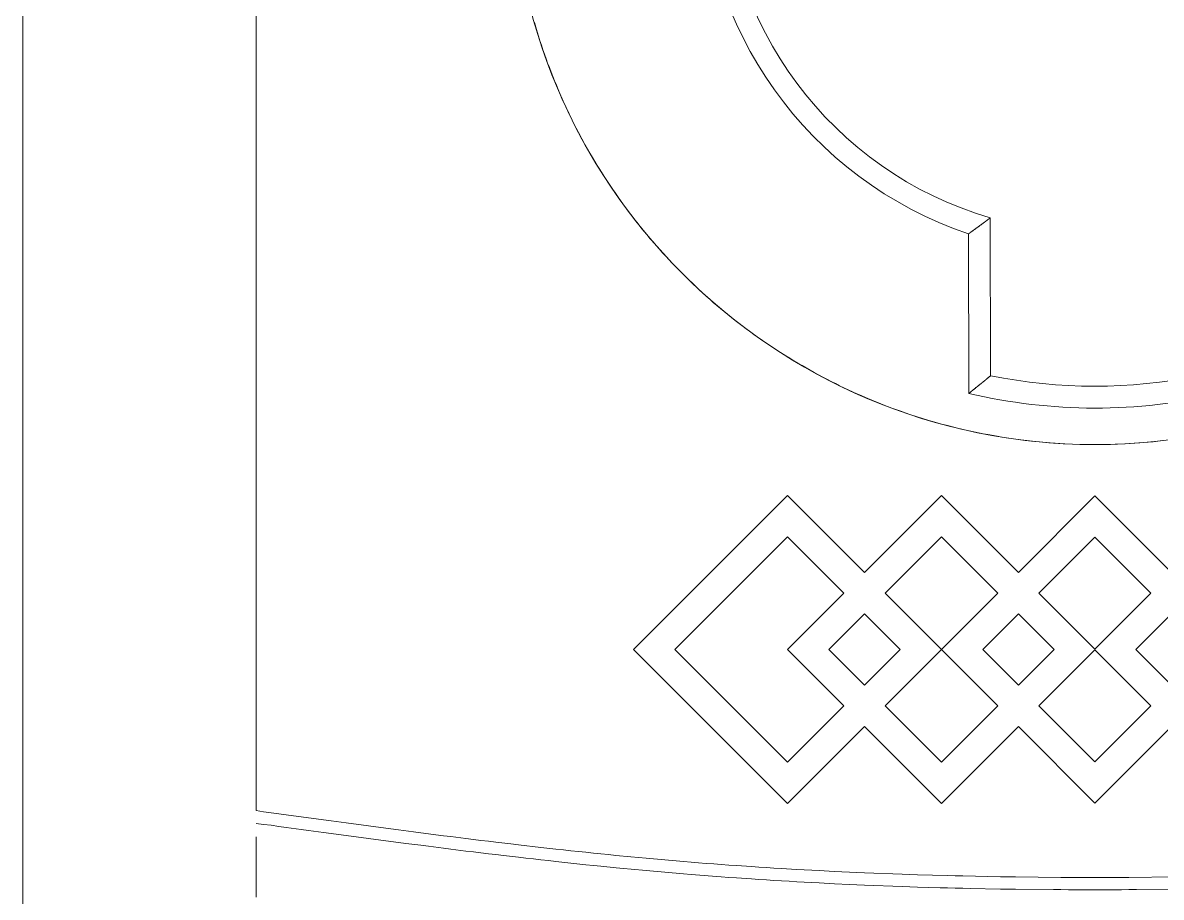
# Model space of a CAD drawing. Header units: millimetres. Extents: x 0 to 1975, y 0 to 1358.
# Drawn here: x 1084.25 to 1099.86, y 653.27 to 665.25 of the extents above; entities that cross this region are included whole.
import ezdxf

# ---------------------------------------------------------------- set-up
doc = ezdxf.new("R2010")
doc.units = ezdxf.units.MM
doc.layers.add('KASTEN', color=1, linetype='Continuous', lineweight=5)

msp = doc.modelspace()

# ---------------------------------------------------------------- linework, layer by layer
at = {"layer": 'KASTEN', "linetype": 'Continuous', "ltscale": 4}
for p, q in [((1084.248, 682.458), (1084.248, 652.48)), ((1087.448, 680.486), (1087.448, 654.453)), ((1097.512, 662.575), (1097.517, 660.413)), ((1097.212, 662.356), (1097.218, 660.171)), ((1092.623, 656.662), (1094.733, 658.772)), ((1095.788, 657.717), (1094.733, 658.772)), ((1095.788, 657.717), (1096.843, 658.772)), ((1097.898, 657.717), (1096.843, 658.772)), ((1097.898, 657.717), (1098.948, 658.767)), ((1099.998, 657.717), (1098.948, 658.767)), ((1093.188, 656.662), (1094.733, 658.207)), ((1095.505, 657.434), (1094.733, 658.207)), ((1096.07, 657.434), (1096.843, 658.207)), ((1097.615, 657.434), (1096.843, 658.207)), ((1098.18, 657.434), (1098.948, 658.202)), ((1099.715, 657.434), (1098.948, 658.202)), ((1094.733, 656.662), (1095.505, 657.434)), ((1096.838, 656.667), (1096.07, 657.434)), ((1096.848, 656.667), (1097.615, 657.434)), ((1098.948, 656.667), (1098.18, 657.434)), ((1098.948, 656.667), (1099.715, 657.434)), ((1095.298, 656.662), (1095.788, 657.152)), ((1096.277, 656.662), (1095.788, 657.152)), ((1097.408, 656.662), (1097.898, 657.152)), ((1098.387, 656.662), (1097.898, 657.152)), ((1099.508, 656.662), (1099.998, 657.152)), ((1094.733, 654.552), (1092.623, 656.662)), ((1094.733, 655.118), (1093.188, 656.662)), ((1095.505, 655.89), (1094.733, 656.662)), ((1095.788, 656.173), (1095.298, 656.662)), ((1095.788, 656.173), (1096.277, 656.662)), ((1096.07, 655.89), (1096.838, 656.657)), ((1096.838, 656.657), (1096.838, 656.667)), ((1096.848, 656.657), (1096.848, 656.667)), ((1097.615, 655.89), (1096.848, 656.657)), ((1097.898, 656.173), (1097.408, 656.662)), ((1097.898, 656.173), (1098.387, 656.662)), ((1098.18, 655.89), (1098.948, 656.657)), ((1099.715, 655.89), (1098.948, 656.657)), ((1099.998, 656.173), (1099.508, 656.662)), ((1094.733, 655.118), (1095.505, 655.89)), ((1096.843, 655.118), (1096.07, 655.89)), ((1096.843, 655.118), (1097.615, 655.89)), ((1098.948, 655.123), (1098.18, 655.89)), ((1098.948, 655.123), (1099.715, 655.89)), ((1094.733, 654.552), (1095.788, 655.607)), ((1096.843, 654.552), (1095.788, 655.607)), ((1096.843, 654.552), (1097.898, 655.607)), ((1098.948, 654.557), (1097.898, 655.607)), ((1098.948, 654.557), (1099.998, 655.607)), ((1087.448, 654.093), (1087.448, 653.267))]:
    msp.add_line(p, q, dxfattribs=at)
for points in [[(1099.874, 659.523), (1099.81, 659.516), (1099.745, 659.509), (1099.615, 659.497), (1099.551, 659.492), (1099.356, 659.48), (1099.226, 659.474), (1099.161, 659.472), (1098.966, 659.469), (1098.901, 659.47), (1098.836, 659.47), (1098.771, 659.471), (1098.641, 659.475), (1098.511, 659.481), (1098.381, 659.489), (1098.316, 659.494), (1098.186, 659.506), (1098.122, 659.512), (1097.992, 659.526), (1097.928, 659.535), (1097.863, 659.543), (1097.799, 659.552), (1097.671, 659.572), (1097.606, 659.583), (1097.478, 659.605), (1097.414, 659.618), (1097.351, 659.63), (1097.287, 659.644), (1097.223, 659.657), (1097.097, 659.687), (1097.033, 659.702), (1096.907, 659.734), (1096.845, 659.751), (1096.782, 659.768), (1096.719, 659.786), (1096.657, 659.805), (1096.595, 659.823), (1096.409, 659.883), (1096.347, 659.904), (1096.286, 659.925), (1096.164, 659.969), (1096.103, 659.992), (1096.042, 660.016), (1095.982, 660.04), (1095.921, 660.064), (1095.801, 660.114), (1095.742, 660.14), (1095.682, 660.166), (1095.564, 660.22), (1095.505, 660.248), (1095.447, 660.276), (1095.388, 660.305), (1095.33, 660.334), (1095.272, 660.364), (1095.215, 660.394), (1095.157, 660.424), (1095.1, 660.455), (1095.043, 660.487), (1094.931, 660.551), (1094.874, 660.584), (1094.819, 660.617), (1094.763, 660.651), (1094.708, 660.685), (1094.598, 660.755), (1094.436, 660.863), (1094.382, 660.9), (1094.329, 660.937), (1094.276, 660.975), (1094.224, 661.013), (1094.171, 661.052), (1094.119, 661.091), (1094.068, 661.13), (1094.016, 661.17), (1093.965, 661.21), (1093.915, 661.251), (1093.864, 661.292), (1093.814, 661.334), (1093.765, 661.376), (1093.715, 661.418), (1093.666, 661.46), (1093.618, 661.504), (1093.569, 661.547), (1093.521, 661.591), (1093.474, 661.635), (1093.333, 661.77), (1093.287, 661.816), (1093.196, 661.909), (1093.151, 661.956), (1093.062, 662.051), (1093.019, 662.098), (1092.975, 662.147), (1092.932, 662.196), (1092.89, 662.245), (1092.847, 662.294), (1092.806, 662.344), (1092.764, 662.394), (1092.723, 662.444), (1092.683, 662.495), (1092.642, 662.546), (1092.603, 662.597), (1092.563, 662.649), (1092.524, 662.701), (1092.486, 662.753), (1092.41, 662.859), (1092.373, 662.912), (1092.336, 662.966), (1092.228, 663.128), (1092.158, 663.238), (1092.124, 663.293), (1092.091, 663.349), (1092.057, 663.405), (1092.024, 663.461), (1091.992, 663.517), (1091.96, 663.574), (1091.867, 663.745), (1091.837, 663.803), (1091.75, 663.977), (1091.694, 664.095), (1091.64, 664.213), (1091.588, 664.333), (1091.563, 664.392), (1091.538, 664.453), (1091.514, 664.513), (1091.49, 664.574), (1091.467, 664.634), (1091.444, 664.695), (1091.422, 664.756), (1091.4, 664.818), (1091.379, 664.879), (1091.358, 664.941), (1091.338, 665.002), (1091.318, 665.064), (1091.299, 665.127), (1091.28, 665.189), (1091.262, 665.251)], [(1097.512, 662.576), (1097.51, 662.575), (1097.507, 662.572), (1097.505, 662.571), (1097.503, 662.569), (1097.501, 662.568), (1097.499, 662.566), (1097.497, 662.565), (1097.495, 662.563), (1097.493, 662.562), (1097.491, 662.56), (1097.489, 662.559), (1097.487, 662.557), (1097.485, 662.556), (1097.483, 662.554), (1097.481, 662.553), (1097.479, 662.551), (1097.477, 662.55), (1097.475, 662.548), (1097.473, 662.547), (1097.471, 662.545), (1097.469, 662.544), (1097.466, 662.541), (1097.464, 662.54), (1097.462, 662.538), (1097.46, 662.537), (1097.458, 662.535), (1097.456, 662.534), (1097.454, 662.532), (1097.452, 662.531), (1097.45, 662.529), (1097.448, 662.528), (1097.446, 662.526), (1097.444, 662.525), (1097.441, 662.522), (1097.439, 662.521), (1097.437, 662.519), (1097.435, 662.519), (1097.433, 662.517), (1097.431, 662.516), (1097.428, 662.513), (1097.426, 662.512), (1097.424, 662.51), (1097.422, 662.509), (1097.42, 662.507), (1097.418, 662.506), (1097.415, 662.503), (1097.413, 662.502), (1097.411, 662.5), (1097.409, 662.499), (1097.407, 662.497), (1097.406, 662.497), (1097.404, 662.496), (1097.401, 662.493), (1097.399, 662.492), (1097.397, 662.49), (1097.395, 662.489), (1097.392, 662.486), (1097.39, 662.485), (1097.387, 662.482), (1097.385, 662.482), (1097.382, 662.479), (1097.38, 662.478), (1097.377, 662.475), (1097.375, 662.474), (1097.373, 662.472), (1097.372, 662.472), (1097.371, 662.471), (1097.369, 662.47), (1097.366, 662.467), (1097.364, 662.466), (1097.361, 662.463), (1097.36, 662.463), (1097.358, 662.462), (1097.354, 662.458), (1097.352, 662.457), (1097.351, 662.456), (1097.35, 662.456), (1097.348, 662.454), (1097.346, 662.453), (1097.342, 662.449), (1097.341, 662.449), (1097.339, 662.448), (1097.335, 662.444), (1097.334, 662.444), (1097.332, 662.443), (1097.328, 662.439), (1097.327, 662.439), (1097.325, 662.437), (1097.323, 662.436), (1097.321, 662.434), (1097.32, 662.434), (1097.316, 662.43), (1097.315, 662.43), (1097.314, 662.429), (1097.312, 662.428), (1097.311, 662.427), (1097.31, 662.427), (1097.306, 662.423), (1097.305, 662.423), (1097.302, 662.42), (1097.301, 662.42), (1097.298, 662.417), (1097.297, 662.417), (1097.294, 662.414), (1097.293, 662.414), (1097.29, 662.411), (1097.289, 662.411), (1097.287, 662.409), (1097.286, 662.409), (1097.283, 662.406), (1097.282, 662.406), (1097.28, 662.404), (1097.279, 662.404), (1097.277, 662.402), (1097.276, 662.402), (1097.274, 662.4), (1097.273, 662.4), (1097.269, 662.396), (1097.268, 662.396), (1097.266, 662.394), (1097.265, 662.394), (1097.264, 662.393), (1097.263, 662.393), (1097.263, 662.392), (1097.262, 662.391), (1097.261, 662.391), (1097.259, 662.389), (1097.258, 662.389), (1097.258, 662.388), (1097.257, 662.388), (1097.255, 662.386), (1097.254, 662.386), (1097.252, 662.384), (1097.251, 662.384), (1097.25, 662.383), (1097.25, 662.382), (1097.249, 662.382), (1097.248, 662.381), (1097.247, 662.381), (1097.247, 662.38), (1097.246, 662.38), (1097.245, 662.379), (1097.244, 662.379), (1097.244, 662.378), (1097.243, 662.378), (1097.242, 662.377), (1097.241, 662.377), (1097.241, 662.376), (1097.24, 662.376), (1097.238, 662.374), (1097.237, 662.374), (1097.237, 662.373), (1097.236, 662.373), (1097.236, 662.372), (1097.235, 662.372), (1097.234, 662.371), (1097.233, 662.371), (1097.233, 662.37), (1097.232, 662.37), (1097.231, 662.369), (1097.23, 662.369), (1097.23, 662.368), (1097.229, 662.368), (1097.229, 662.367), (1097.228, 662.367), (1097.227, 662.366), (1097.226, 662.366), (1097.226, 662.365), (1097.225, 662.365), (1097.225, 662.364), (1097.223, 662.364), (1097.223, 662.363), (1097.222, 662.363), (1097.222, 662.362), (1097.221, 662.362), (1097.22, 662.361), (1097.219, 662.361), (1097.219, 662.36), (1097.218, 662.36), (1097.218, 662.359), (1097.216, 662.359), (1097.216, 662.358), (1097.215, 662.358), (1097.215, 662.357), (1097.214, 662.357), (1097.214, 662.356), (1097.212, 662.356)], [(1097.518, 660.413), (1097.515, 660.41), (1097.513, 660.409), (1097.512, 660.408), (1097.51, 660.407), (1097.509, 660.406), (1097.508, 660.404), (1097.506, 660.403), (1097.505, 660.402), (1097.503, 660.401), (1097.499, 660.397), (1097.497, 660.396), (1097.496, 660.395), (1097.494, 660.394), (1097.493, 660.392), (1097.492, 660.391), (1097.49, 660.39), (1097.489, 660.389), (1097.487, 660.388), (1097.483, 660.384), (1097.481, 660.383), (1097.476, 660.378), (1097.474, 660.377), (1097.473, 660.376), (1097.471, 660.375), (1097.466, 660.37), (1097.464, 660.369), (1097.463, 660.368), (1097.461, 660.367), (1097.46, 660.365), (1097.458, 660.364), (1097.457, 660.363), (1097.455, 660.362), (1097.454, 660.361), (1097.453, 660.359), (1097.451, 660.358), (1097.45, 660.357), (1097.448, 660.356), (1097.447, 660.355), (1097.445, 660.354), (1097.444, 660.352), (1097.443, 660.351), (1097.441, 660.35), (1097.44, 660.349), (1097.438, 660.348), (1097.437, 660.347), (1097.435, 660.346), (1097.434, 660.344), (1097.433, 660.343), (1097.431, 660.342), (1097.43, 660.341), (1097.428, 660.34), (1097.423, 660.335), (1097.421, 660.334), (1097.42, 660.333), (1097.418, 660.332), (1097.417, 660.331), (1097.416, 660.329), (1097.414, 660.328), (1097.413, 660.327), (1097.411, 660.326), (1097.41, 660.325), (1097.408, 660.324), (1097.407, 660.323), (1097.406, 660.321), (1097.404, 660.32), (1097.402, 660.318), (1097.4, 660.317), (1097.399, 660.316), (1097.397, 660.315), (1097.396, 660.314), (1097.395, 660.312), (1097.393, 660.311), (1097.392, 660.31), (1097.39, 660.309), (1097.388, 660.307), (1097.386, 660.306), (1097.381, 660.301), (1097.379, 660.3), (1097.377, 660.298), (1097.375, 660.297), (1097.373, 660.295), (1097.371, 660.294), (1097.365, 660.288), (1097.363, 660.287), (1097.361, 660.285), (1097.359, 660.284), (1097.357, 660.282), (1097.355, 660.281), (1097.353, 660.279), (1097.351, 660.278), (1097.348, 660.275), (1097.346, 660.274), (1097.345, 660.273), (1097.344, 660.271), (1097.342, 660.27), (1097.339, 660.267), (1097.337, 660.266), (1097.334, 660.263), (1097.332, 660.262), (1097.329, 660.259), (1097.327, 660.258), (1097.323, 660.254), (1097.321, 660.253), (1097.32, 660.252), (1097.319, 660.252), (1097.317, 660.25), (1097.315, 660.249), (1097.311, 660.245), (1097.309, 660.244), (1097.303, 660.238), (1097.301, 660.238), (1097.293, 660.23), (1097.291, 660.23), (1097.285, 660.224), (1097.284, 660.224), (1097.279, 660.219), (1097.278, 660.219), (1097.274, 660.215), (1097.273, 660.215), (1097.27, 660.212), (1097.269, 660.212), (1097.265, 660.208), (1097.264, 660.208), (1097.262, 660.206), (1097.261, 660.206), (1097.26, 660.205), (1097.26, 660.204), (1097.259, 660.203), (1097.258, 660.203), (1097.256, 660.201), (1097.255, 660.201), (1097.251, 660.197), (1097.25, 660.197), (1097.249, 660.196), (1097.249, 660.195), (1097.248, 660.195), (1097.246, 660.193), (1097.245, 660.193), (1097.245, 660.192), (1097.244, 660.192), (1097.241, 660.189), (1097.24, 660.189), (1097.24, 660.188), (1097.239, 660.188), (1097.236, 660.185), (1097.235, 660.185), (1097.235, 660.184), (1097.234, 660.184), (1097.234, 660.183), (1097.233, 660.183), (1097.232, 660.182), (1097.231, 660.182), (1097.231, 660.181), (1097.23, 660.181), (1097.23, 660.18), (1097.229, 660.18), (1097.228, 660.179), (1097.227, 660.179), (1097.227, 660.178), (1097.226, 660.178), (1097.226, 660.177), (1097.225, 660.177), (1097.225, 660.176), (1097.224, 660.176), (1097.223, 660.175), (1097.222, 660.175), (1097.222, 660.174), (1097.221, 660.174), (1097.221, 660.173), (1097.22, 660.173), (1097.22, 660.172), (1097.219, 660.172), (1097.218, 660.171)], [(1087.448, 654.453), (1087.55, 654.439), (1087.756, 654.411), (1087.858, 654.397), (1087.961, 654.382), (1088.064, 654.368), (1088.166, 654.354), (1088.269, 654.341), (1088.372, 654.327), (1088.474, 654.313), (1088.68, 654.285), (1088.782, 654.271), (1088.885, 654.257), (1088.988, 654.244), (1089.09, 654.23), (1089.193, 654.216), (1089.296, 654.203), (1089.398, 654.189), (1089.604, 654.163), (1089.706, 654.149), (1090.015, 654.11), (1090.117, 654.097), (1090.323, 654.071), (1090.426, 654.059), (1090.528, 654.046), (1090.631, 654.034), (1090.734, 654.021), (1090.94, 653.997), (1091.042, 653.985), (1091.351, 653.949), (1091.557, 653.927), (1091.66, 653.915), (1091.763, 653.904), (1091.865, 653.893), (1091.968, 653.882), (1092.071, 653.872), (1092.174, 653.861), (1092.277, 653.851), (1092.38, 653.84), (1092.586, 653.82), (1092.689, 653.811), (1092.793, 653.801), (1093.308, 653.756), (1093.411, 653.748), (1093.514, 653.739), (1093.618, 653.731), (1093.721, 653.723), (1093.824, 653.716), (1093.927, 653.708), (1094.031, 653.701), (1094.237, 653.687), (1094.341, 653.68), (1094.444, 653.673), (1094.547, 653.667), (1094.651, 653.66), (1094.857, 653.648), (1094.961, 653.642), (1095.064, 653.637), (1095.168, 653.631), (1095.374, 653.621), (1095.581, 653.611), (1095.685, 653.607), (1095.788, 653.602), (1096.306, 653.582), (1096.409, 653.579), (1096.513, 653.575), (1096.927, 653.563), (1097.031, 653.561), (1097.134, 653.558), (1097.652, 653.548), (1097.756, 653.547), (1097.86, 653.545), (1098.481, 653.539), (1098.585, 653.539), (1098.689, 653.538), (1099.207, 653.538), (1099.311, 653.539), (1099.414, 653.539), (1100.036, 653.545)], [(1100.036, 653.376), (1099.518, 653.371), (1099.414, 653.371), (1099.31, 653.37), (1099.207, 653.37), (1099.103, 653.369), (1098.792, 653.369), (1098.689, 653.37), (1098.585, 653.37), (1098.481, 653.371), (1098.378, 653.371), (1097.86, 653.376), (1097.756, 653.378), (1097.652, 653.379), (1097.238, 653.387), (1097.134, 653.39), (1097.031, 653.392), (1096.927, 653.395), (1096.824, 653.397), (1096.513, 653.406), (1096.41, 653.41), (1096.306, 653.413), (1095.788, 653.433), (1095.685, 653.438), (1095.581, 653.442), (1095.375, 653.452), (1095.168, 653.462), (1095.064, 653.468), (1094.961, 653.473), (1094.858, 653.479), (1094.754, 653.485), (1094.651, 653.491), (1094.547, 653.497), (1094.444, 653.504), (1094.341, 653.51), (1094.237, 653.517), (1094.031, 653.531), (1093.928, 653.539), (1093.824, 653.546), (1093.412, 653.578), (1093.308, 653.586), (1092.793, 653.631), (1092.587, 653.651), (1092.484, 653.66), (1092.381, 653.671), (1092.175, 653.691), (1092.072, 653.702), (1091.969, 653.712), (1091.557, 653.756), (1091.454, 653.768), (1091.351, 653.779), (1091.248, 653.791), (1091.145, 653.802), (1091.043, 653.814), (1090.837, 653.838), (1090.734, 653.851), (1090.631, 653.863), (1090.529, 653.875), (1090.426, 653.888), (1090.323, 653.9), (1090.117, 653.926), (1090.015, 653.939), (1089.809, 653.965), (1089.707, 653.978), (1089.501, 654.004), (1089.398, 654.018), (1089.296, 654.031), (1089.193, 654.045), (1089.09, 654.058), (1088.988, 654.072), (1088.885, 654.085), (1088.782, 654.099), (1088.68, 654.113), (1088.577, 654.126), (1088.474, 654.14), (1088.372, 654.154), (1088.166, 654.182), (1088.064, 654.196), (1087.858, 654.224), (1087.756, 654.238), (1087.653, 654.252), (1087.55, 654.265), (1087.448, 654.279)]]:
    msp.add_lwpolyline(points, dxfattribs=at)
msp.add_circle((1098.948, 667.469), 8, dxfattribs=at)
for radius, start, end in [(5.4, 108.3496, 251.2544), (5.1, 105.9328, 253.6464), (7.2, 258.5436, 281.343), (7.5, 256.6682, 283.2246)]:
    msp.add_arc((1098.948, 667.469), radius, start, end, dxfattribs=at)

doc.saveas('drawing.dxf')
